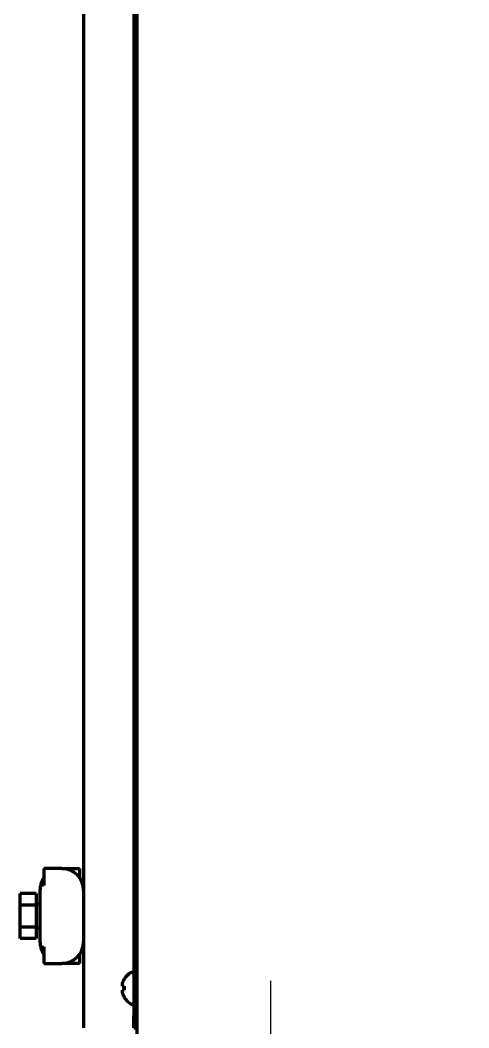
# Model space of a CAD drawing. Header units: inches. Extents: x -2983 to 7024, y 422 to 5529.
# Drawn here: x 4374.7 to 4487.8, y 2296.5 to 2550.6 of the extents above; entities that cross this region are included whole.
import ezdxf

# ---------------------------------------------------------------- set-up
doc = ezdxf.new("R2010")
doc.units = ezdxf.units.IN
doc.layers.add('GEOM', color=7, linetype='Continuous')

# ---------------------------------------------------------------- blocks, each defined once
blk = doc.blocks.new('A$C76516A4E')
at = {"color": 3}
for p, q in [((0, 50), (0, -50)), ((-50, 0), (50, 0))]:
    blk.add_line(p, q, dxfattribs=at)

msp = doc.modelspace()

# ---------------------------------------------------------------- linework, layer by layer
at = {"linetype": 'Continuous', "lineweight": 70}
for p, q in [((4404.23, 2273.89), (4404.23, 3925.39)), ((4390.73, 2612.49), (4390.73, 2296.49)), ((4403.43, 2608.19), (4403.43, 2299.49)), ((4380.73, 2336.69), (4380.73, 2332.42)), ((4385.23, 2336.69), (4380.73, 2336.69)), ((4385.23, 2336.69), (4389.73, 2336.69)), ((4389.73, 2336.69), (4389.73, 2334.35)), ((4379.73, 2331.19), (4379.73, 2318.19)), ((4380.73, 2332.42), (4379.93, 2332.64)), ((4378.73, 2330.34), (4374.73, 2330.34)), ((4374.73, 2327.52), (4374.73, 2330.34)), ((4378.73, 2330.34), (4378.73, 2327.52)), ((4374.73, 2321.87), (4374.73, 2327.52)), ((4374.73, 2327.52), (4378.73, 2327.52)), ((4379.73, 2327.69), (4378.73, 2327.69)), ((4378.73, 2327.52), (4378.73, 2321.87)), ((4374.73, 2319.04), (4374.73, 2321.87)), ((4378.73, 2321.87), (4374.73, 2321.87)), ((4378.73, 2321.87), (4378.73, 2319.04)), ((4378.73, 2321.69), (4379.73, 2321.69)), ((4378.73, 2319.04), (4374.73, 2319.04)), ((4379.93, 2316.74), (4380.73, 2316.96)), ((4380.73, 2316.96), (4380.73, 2312.69)), ((4389.73, 2315.03), (4389.73, 2312.69)), ((4380.73, 2312.69), (4385.23, 2312.69)), ((4389.73, 2312.69), (4385.23, 2312.69)), ((4403.03, 2310.49), (4402.83, 2310.49)), ((4400.96, 2308.79), (4400.99, 2308.79)), ((4400.99, 2304.19), (4400.96, 2304.19)), ((4402.83, 2302.49), (4403.03, 2302.49)), ((4403.43, 2296.49), (4403.43, 2299.49)), ((4403.43, 2296.49), (4404.23, 2296.49))]:
    msp.add_line(p, q, dxfattribs=at)
for centre, radius, start, end in [((4385.23, 2331.19), 5.5, 0, 90), ((4385.23, 2331.19), 5.5, 144.9032, 164.7449), ((4385.23, 2331.19), 5.5, 164.7449, 180), ((4385.23, 2318.19), 5.5, 180, 195.2551), ((4385.23, 2318.19), 5.5, 270, 0), ((4385.23, 2318.19), 5.5, 195.2551, 215.0968), ((4405.05, 2306.29), 4.8, 120.3012, 148.4186), ((4402.83, 2310.09), 0.4, 90, 120.3012), ((4403.03, 2310.09), 0.4, 0, 90), ((4404.74, 2306.49), 3.78, 172.3959, 179.9965), ((4404.74, 2306.49), 3.78, 180.0035, 187.6041), ((4405.05, 2306.69), 4.8, 211.5837, 239.6988), ((4403.03, 2302.89), 0.4, 270, 0), ((4402.83, 2302.89), 0.4, 239.6988, 270)]:
    msp.add_arc(centre, radius, start, end, dxfattribs=at)
for points in [[(4400.99, 2308.79), (4400.87, 2308.59), (4400.76, 2308.38), (4400.62, 2308.05), (4400.58, 2307.94), (4400.5, 2307.72), (4400.47, 2307.61), (4400.44, 2307.49)], [(4400.99, 2305.99), (4400.87, 2305.99), (4400.76, 2305.99), (4400.62, 2305.99), (4400.58, 2305.99), (4400.5, 2305.99), (4400.47, 2305.99), (4400.44, 2305.99)]]:
    msp.add_open_spline(points, degree=3, knots=[0, 0, 0, 0, 0.5, 0.5, 0.75, 0.75, 1, 1, 1, 1], dxfattribs=at)
for points in [[(4400.44, 2307.49), (4400.44, 2307.47), (4400.43, 2307.41), (4400.42, 2307.34), (4400.42, 2307.27), (4400.42, 2307.2), (4400.43, 2307.13), (4400.43, 2307.06), (4400.44, 2307.02), (4400.44, 2306.99)], [(4400.44, 2305.99), (4400.44, 2305.97), (4400.43, 2305.92), (4400.43, 2305.85), (4400.42, 2305.78), (4400.42, 2305.71), (4400.43, 2305.64), (4400.43, 2305.56), (4400.44, 2305.52), (4400.44, 2305.49)], [(4400.44, 2306.99), (4400.45, 2306.99), (4400.48, 2306.99), (4400.53, 2306.99), (4400.59, 2306.99), (4400.65, 2306.99), (4400.72, 2306.99), (4400.79, 2306.99), (4400.88, 2306.99), (4400.95, 2306.99), (4400.99, 2306.99)], [(4400.44, 2305.49), (4400.45, 2305.44), (4400.48, 2305.33), (4400.53, 2305.17), (4400.59, 2305.01), (4400.65, 2304.85), (4400.72, 2304.7), (4400.79, 2304.55), (4400.88, 2304.38), (4400.95, 2304.26), (4400.99, 2304.19)]]:
    msp.add_open_spline(points, degree=3, dxfattribs=at)

# ---------------------------------------------------------------- block references
at = {"layer": 'GEOM'}
msp.add_blockref('A$C76516A4E', (4437.83, 2258.39), dxfattribs=at)

doc.saveas('drawing.dxf')
